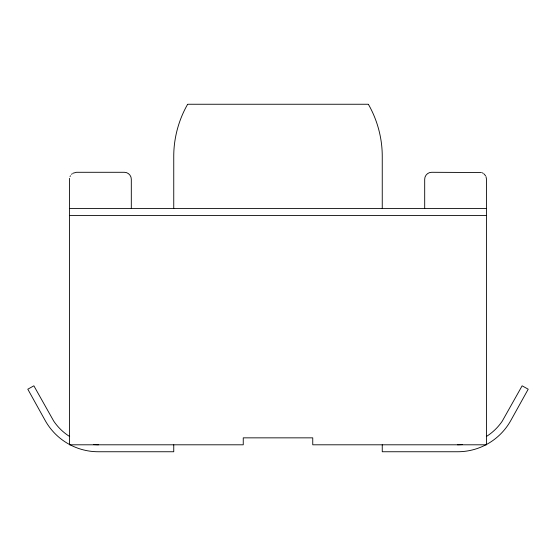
<?xml version="1.0" encoding="UTF-8"?>
<svg xmlns="http://www.w3.org/2000/svg" width="556" height="556" viewBox="0 0 556 556"><rect width="100%" height="100%" fill="white"/><g stroke="black" fill="none" stroke-linecap="round" stroke-linejoin="round"><path stroke-width="0.83" d="M69.563 178.33L69.5 444.8L243.25 444.8L243.25 437.85L312.75 437.85L312.75 444.8L486.5 444.8L486.5 179.24L485.979 176.579M187.657 104.25C178.698 119.79 173.708 138.215 173.75 156.375L173.75 208.5M70.028 176.579L70.431 175.766M71.536 174.327L72.217 173.729M72.975 173.222L76.45 172.29L124.356 172.29C128.075 172.214 131.383 175.522 131.306 179.24L131.306 208.5M457.518 444.8L462.439 444.585M188.102 104.25L367.898 104.25M368.343 104.25C377.295 119.762 382.299 138.215 382.25 156.375L382.25 208.5M69.5 208.5L486.5 208.5M69.5 215.45L486.5 215.45M93.561 444.585L98.481 444.8M481.392 172.527L431.644 172.29C427.925 172.214 424.617 175.522 424.694 179.24L424.694 208.5M482.247 172.819L483.053 173.222M483.803 173.729L485.576 175.766M382.25 444.8L382.25 451.75L457.671 451.75A60.806 60.806 0 0 0 510.825 420.475L528.2 389.2L522.126 385.822L502.242 421.163A53.849 53.849 0 0 1 486.34 436.529M173.75 444.8L173.75 451.75L98.329 451.75A60.806 60.806 0 0 1 45.175 420.475L27.8 389.2L33.874 385.822L53.758 421.163A53.849 53.849 0 0 0 69.66 436.529"/></g></svg>
